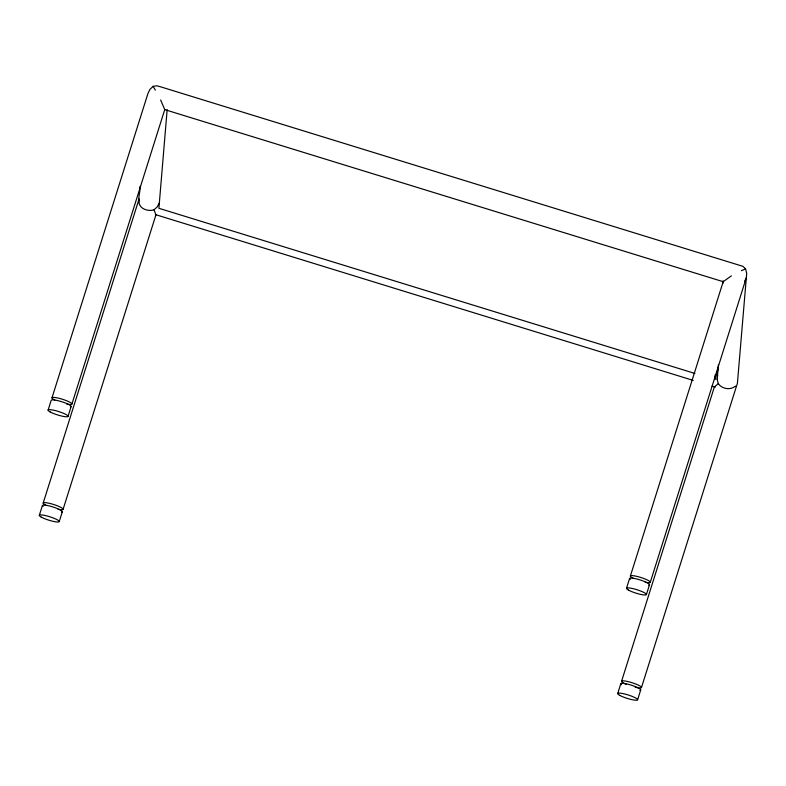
<?xml version="1.0" encoding="UTF-8"?>
<svg xmlns="http://www.w3.org/2000/svg" width="786" height="786" viewBox="0 0 786 786"><rect width="100%" height="100%" fill="white"/><g stroke="black" fill="none" stroke-linecap="round" stroke-linejoin="round"><path stroke-width="1.18" d="M159.185 203.23L157.229 206.885L154.027 209.793C150.146 211.061 145.921 210.422 142.521 208.182C135.339 203.034 140.674 193.385 140.046 186.311M167.163 109.578L158.9 208.29L694.912 373.448M715.25 374.716L714.847 379.589L717.942 369.774M722.904 283.314L723.1 280.877M735.529 386.083C730.449 390.406 722.088 389.07 718.306 383.666L717.186 379.422L718.404 364.871M717.186 379.422L717.618 375.295M138.719 202.189L139.093 198.897L43.171 503.119M48.103 410.145L51.198 400.339A10.444 1.778 17.5 0 1 63.263 402.226A10.444 1.778 17.5 0 1 70.327 406.942M51.974 397.883L147.896 93.662L149.89 89.447L153.103 86.342L156.964 85.792L160.953 86.922L742.976 266.366L745.59 268.9L746.7 273.332L737.415 383.254L641.494 687.475M68.048 416.295L71.143 406.48M71.919 404.024L164.746 109.618L160.639 99.989M39.3 515.38L42.395 505.575M59.245 521.531L62.34 511.715M63.116 509.259L155.942 214.853L154.027 209.793M626.481 588.36L629.576 578.545M630.352 576.099L723.179 281.693L731.383 275.847M646.426 594.511L649.521 584.696M650.297 582.239L746.219 278.018L744.715 281.182M617.678 693.596L620.773 683.781M621.549 681.334L714.376 386.918L718.306 383.666M637.623 699.746L640.718 689.931M741.385 270.689L745.59 268.9M715.309 387.105L712.028 386.201M164.746 109.618L723.179 281.693M693.262 380.414L155.353 214.568M153.103 86.342L155.373 90.125M621.48 684.714A10.444 1.778 17.5 0 1 630.903 685.038A10.444 1.778 17.5 0 1 639.902 690.393M43.092 506.498A10.444 1.778 17.5 0 1 52.515 506.832A10.444 1.778 17.5 0 1 61.524 512.177M45.981 505.3A10.444 1.778 17.5 0 1 46.846 502.824A10.444 1.778 17.5 0 1 61.396 507.668A10.444 1.778 17.5 0 1 57.987 509.299M626.413 684.439A10.444 1.778 17.5 0 1 624.271 680.912A10.444 1.778 17.5 0 1 639.775 685.883A10.444 1.778 17.5 0 1 635.196 687.259M630.284 579.478A10.444 1.778 17.5 0 1 639.706 579.803A10.444 1.778 17.5 0 1 648.705 585.157M633.162 578.28A10.444 1.778 17.5 0 1 634.037 575.804A10.444 1.778 17.5 0 1 648.588 580.648A10.444 1.778 17.5 0 1 645.168 582.279M54.784 400.064A10.444 1.778 17.5 0 1 55.649 397.588A10.444 1.778 17.5 0 1 70.2 402.432A10.444 1.778 17.5 0 1 66.79 404.063M619.653 695.335A10.444 1.778 17.5 0 0 636.807 700.208A10.444 1.778 17.5 0 0 626.501 694.47A10.444 1.778 17.5 0 0 619.653 695.335M41.265 517.119A10.444 1.778 17.5 0 0 58.429 521.992A10.444 1.778 17.5 0 0 48.123 516.255A10.444 1.778 17.5 0 0 41.265 517.119M628.456 590.099A10.444 1.778 17.5 0 0 645.611 594.973A10.444 1.778 17.5 0 0 635.304 589.235A10.444 1.778 17.5 0 0 628.456 590.099M50.068 411.893A10.444 1.778 17.5 0 0 67.232 416.757A10.444 1.778 17.5 0 0 56.926 411.019A10.444 1.778 17.5 0 0 50.068 411.893"/></g></svg>
